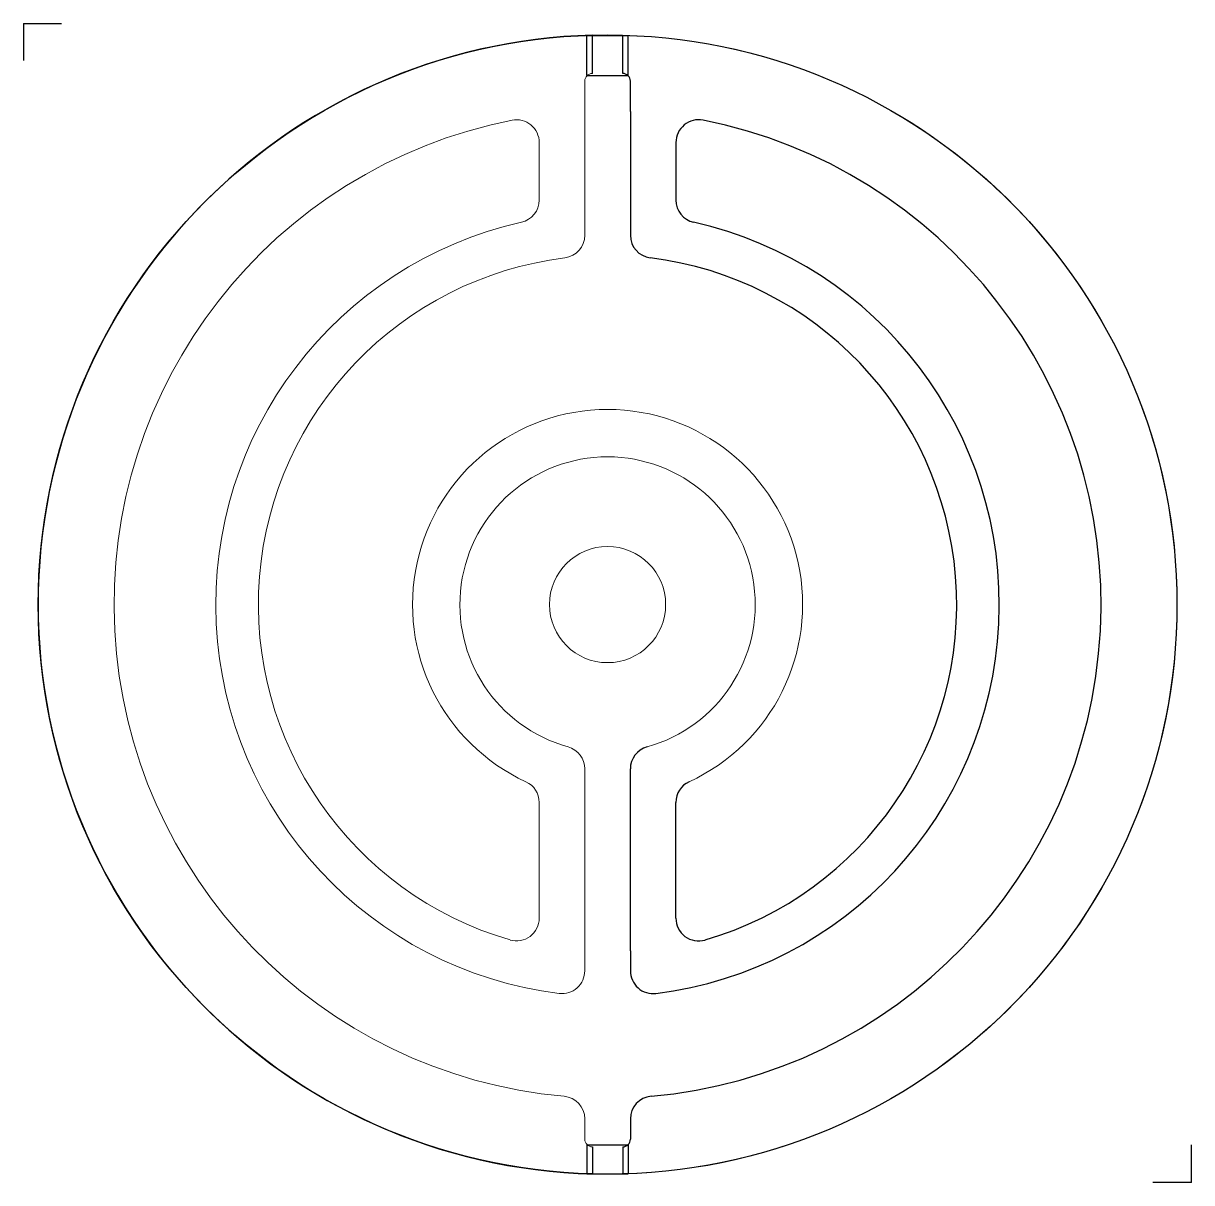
# Model space of a CAD drawing. Header units: millimetres. Extents: x -7.7 to 7.7, y -7.6 to 7.7.
import ezdxf

# ---------------------------------------------------------------- set-up
doc = ezdxf.new("R2010")
doc.units = ezdxf.units.MM
for name, color, linetype in [('MARKER', 6, 'Continuous'), ('RASTER', 190, 'Continuous'), ('RASTER2', 216, 'Continuous'), ('RELEASE', 1, 'Continuous')]:
    doc.layers.add(name, color=color, linetype=linetype)

msp = doc.modelspace()

# ---------------------------------------------------------------- linework, layer by layer
at = {"layer": 'MARKER'}
for p, q in [((-7.695, 7.652), (-7.192, 7.652)), ((-7.695, 7.652), (-7.695, 7.165)), ((7.693, -7.612), (7.693, -7.112)), ((7.693, -7.612), (7.182, -7.612))]:
    msp.add_line(p, q, dxfattribs=at)
at = {"layer": 'RASTER'}
for p, q in [((-0.2, 6.993), (-0.2, 7.497)), ((0.2, 6.993), (0.2, 7.497)), ((0.3, 6.493), (0.3, 6.893)), ((0.3, 6.493), (0.3, 5.151)), ((0.9, 6.083), (0.9, 5.326)), ((0.3, 5.151), (0.3, 4.863)), ((0.3, -2.506), (0.3, -2.164)), ((0.3, -4.558), (0.3, -2.506)), ((0.9, -4.129), (0.9, -2.606)), ((0.3, -4.558), (0.3, -4.823)), ((0.3, -6.773), (0.3, -7.041)), ((-0.2, -7.141), (-0.2, -7.497)), ((0.2, -7.141), (0.2, -7.497))]:
    msp.add_line(p, q, dxfattribs=at)
at = {"layer": 'RASTER', "color": 190, "linetype": 'Continuous', "lineweight": 18}
for p, q in [((-0.3, 6.493), (-0.3, 6.893)), ((-0.3, 6.493), (-0.3, 5.151)), ((-0.9, 6.083), (-0.9, 5.326)), ((-0.3, 5.151), (-0.3, 4.863)), ((-0.3, -2.506), (-0.3, -2.164)), ((-0.9, -4.129), (-0.9, -2.606)), ((-0.3, -4.558), (-0.3, -2.506)), ((-0.3, -4.558), (-0.3, -4.823)), ((-0.3, -6.773), (-0.3, -7.041))]:
    msp.add_line(p, q, dxfattribs=at)
msp.add_circle((0, 0), 0.765, dxfattribs=at)
at = {"layer": 'RASTER'}
for centre, radius, start, end in [((0, 0), 7.5, 91.5254, 268.4753), ((0.2, 6.893), 0.1, 0, 90.2001), ((0, 0), 6.5, 275.0621, 78.8401), ((1.2, 6.083), 0.3, 78.8401, 180), ((1.2, 5.326), 0.3, 180, 257.3039), ((0, 0), 5.16, 277.0916, 77.3039), ((0.6, 4.863), 0.3, 180, 262.9657), ((0, 0), 4.599, 286.2069, 82.9657), ((0.6, -2.164), 0.3, 105.4988, 180), ((1.2, -2.606), 0.3, 114.7211, 180), ((1.2, -4.129), 0.3, 180, 286.2069), ((0.6, -4.823), 0.3, 180, 277.0916), ((0.6, -6.773), 0.3, 95.0621, 180), ((0.2, -7.041), 0.1, 269.7482, 0)]:
    msp.add_arc(centre, radius, start, end, dxfattribs=at)
at = {"layer": 'RASTER', "color": 190, "linetype": 'Continuous', "lineweight": 18}
for centre, radius, start, end in [((0, 0), 7.5, 271.5247, 88.4746), ((-0.2, 6.893), 0.1, 89.7999, 180), ((0, 0), 6.5, 101.1599, 264.9379), ((-1.2, 6.083), 0.3, 0, 101.1599), ((-1.2, 5.326), 0.3, 282.6961, 0), ((0, 0), 5.16, 102.6961, 262.9084), ((-0.6, 4.863), 0.3, 277.0343, 0), ((0, 0), 4.599, 97.0343, 253.7931), ((0, 0), 2.569, 294.7211, 245.2789), ((0, 0), 1.945, 285.4988, 254.5012), ((-0.6, -2.164), 0.3, 0, 74.5012), ((-1.2, -2.606), 0.3, 0, 65.2789), ((-1.2, -4.129), 0.3, 253.7931, 0), ((-0.6, -4.823), 0.3, 262.9084, 0), ((-0.6, -6.773), 0.3, 0, 84.9379), ((-0.2, -7.041), 0.1, 180, 270.2518)]:
    msp.add_arc(centre, radius, start, end, dxfattribs=at)
at = {"layer": 'RASTER2'}
for p, q in [((-0.271, 6.964), (-0.271, 7.495)), ((-0.271, 7.495), (0.271, 7.495)), ((0.271, 6.964), (0.271, 7.495)), ((-0.271, 6.964), (0.271, 6.964)), ((-0.271, -7.112), (0.271, -7.112)), ((-0.271, -7.112), (-0.271, -7.495)), ((0.271, -7.112), (0.271, -7.495)), ((-0.271, -7.495), (0.271, -7.495))]:
    msp.add_line(p, q, dxfattribs=at)
at = {"layer": 'RELEASE'}
msp.add_circle((0, 0), 7.5, dxfattribs=at)

doc.saveas('drawing.dxf')
